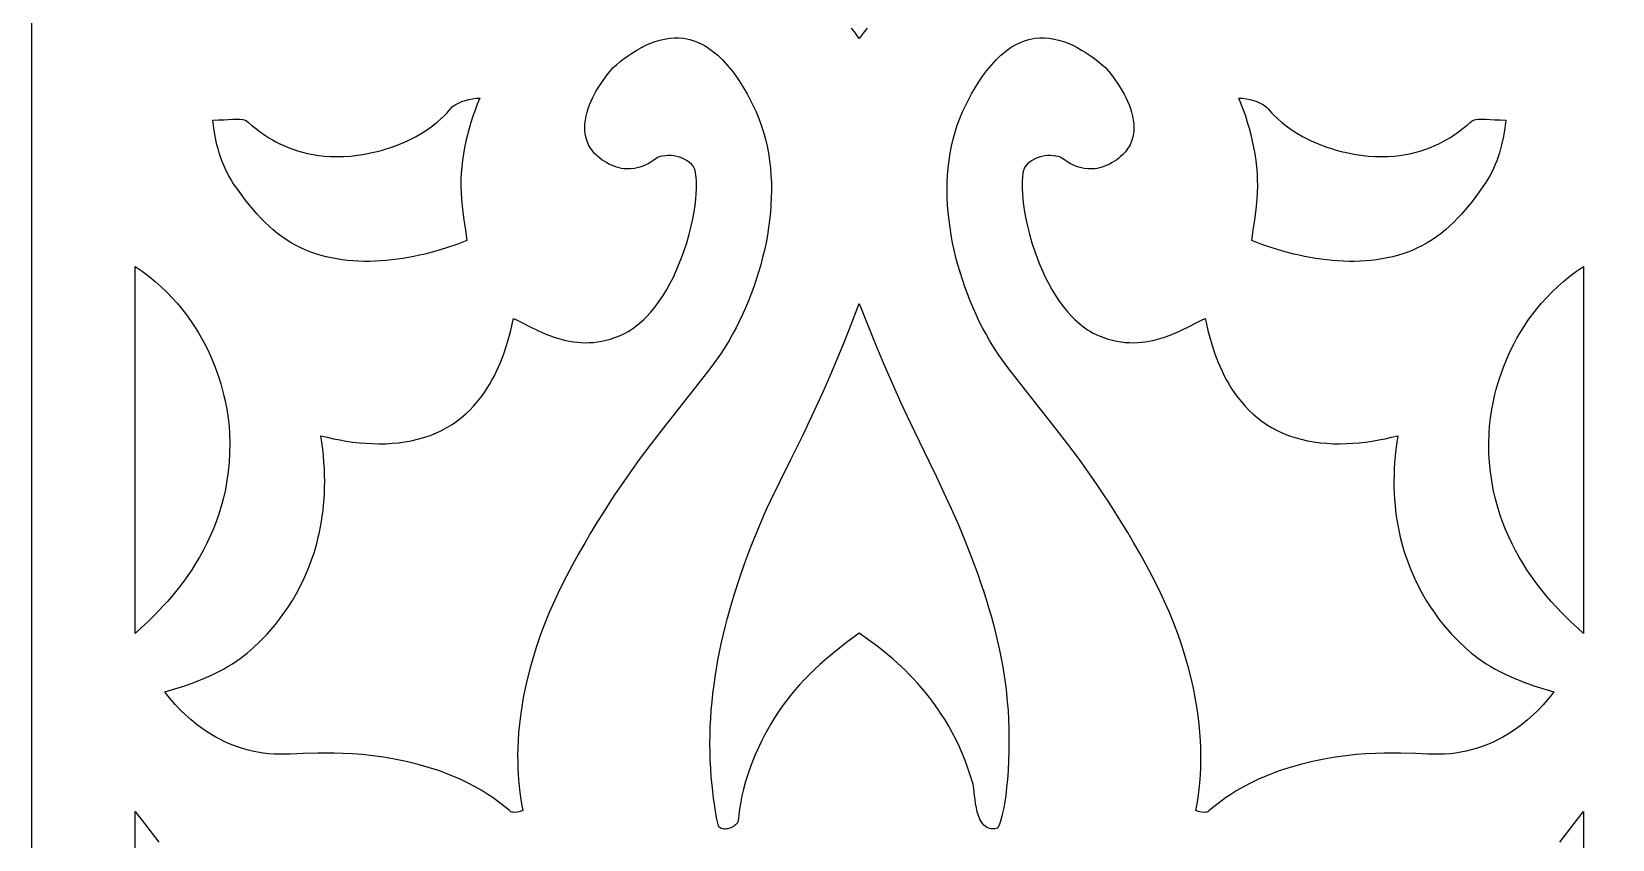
# Model space of a CAD drawing. Extents: x -375 to 375, y -1025 to 1025.
# Drawn here: x -270 to -193.6, y -707.9 to -668.9 of the extents above; entities that cross this region are included whole.
import ezdxf

# ---------------------------------------------------------------- set-up
doc = ezdxf.new("R2010")
doc.units = 0
doc.layers.add('LAYER_1', color=18, linetype='CONTINUOUS')
doc.layers.add('LAYER_2', color=174, linetype='CONTINUOUS')

msp = doc.modelspace()

# ---------------------------------------------------------------- linework, layer by layer
at = {"layer": 'LAYER_1'}
for points in [[(-246.726, -706.576), (-246.792, -706.568), (-246.836, -706.546), (-246.907, -706.494), (-247.133, -706.31), (-247.48, -706.041), (-247.701, -705.882), (-247.955, -705.71), (-248.244, -705.53), (-248.569, -705.343), (-248.93, -705.153), (-249.329, -704.963), (-249.767, -704.775), (-250.245, -704.594), (-250.5, -704.507), (-250.764, -704.422), (-251.04, -704.34), (-251.326, -704.262), (-251.903, -704.121), (-252.46, -704.006), (-252.997, -703.913), (-253.514, -703.842), (-254.011, -703.788), (-254.486, -703.751), (-254.94, -703.728), (-255.372, -703.716), (-255.781, -703.714), (-256.168, -703.719), (-256.872, -703.742), (-257.481, -703.766), (-257.991, -703.775), (-258.273, -703.765), (-258.548, -703.745), (-258.816, -703.714), (-259.076, -703.672), (-259.33, -703.622), (-259.576, -703.562), (-259.815, -703.494), (-260.047, -703.418), (-260.272, -703.335), (-260.49, -703.246), (-260.701, -703.15), (-260.905, -703.049), (-261.102, -702.943), (-261.292, -702.833), (-261.475, -702.719), (-261.651, -702.602), (-261.821, -702.482), (-261.984, -702.36), (-262.289, -702.113), (-262.567, -701.864), (-262.818, -701.619), (-263.043, -701.382), (-263.242, -701.157), (-263.415, -700.95), (-263.562, -700.764), (-263.078, -700.62), (-262.595, -700.463), (-262.117, -700.29), (-261.645, -700.1), (-261.413, -699.998), (-261.183, -699.89), (-260.957, -699.776), (-260.734, -699.657), (-260.514, -699.532), (-260.299, -699.4), (-260.087, -699.261), (-259.881, -699.115), (-259.775, -699.036), (-259.58, -698.883), (-259.311, -698.654), (-258.985, -698.349), (-258.804, -698.167), (-258.615, -697.966), (-258.419, -697.745), (-258.217, -697.504), (-258.013, -697.244), (-257.807, -696.964), (-257.601, -696.664), (-257.398, -696.343), (-257.199, -696.003), (-257.007, -695.642), (-256.822, -695.26), (-256.648, -694.858), (-256.485, -694.436), (-256.337, -693.992), (-256.268, -693.763), (-256.204, -693.528), (-256.144, -693.288), (-256.088, -693.042), (-256.038, -692.791), (-255.992, -692.535), (-255.952, -692.274), (-255.917, -692.008), (-255.889, -691.736), (-255.866, -691.458), (-255.85, -691.175), (-255.84, -690.887), (-255.837, -690.594), (-255.84, -690.295), (-255.851, -689.991), (-255.87, -689.681), (-255.896, -689.365), (-255.93, -689.045), (-255.973, -688.718), (-256.023, -688.387), (-255.72, -688.463), (-255.414, -688.532), (-255.104, -688.593), (-254.792, -688.647), (-254.478, -688.693), (-254.162, -688.729), (-253.846, -688.756), (-253.529, -688.772), (-253.212, -688.778), (-252.897, -688.773), (-252.582, -688.756), (-252.269, -688.727), (-251.959, -688.685), (-251.652, -688.629), (-251.348, -688.56), (-251.048, -688.475), (-250.747, -688.374), (-250.46, -688.258), (-250.187, -688.13), (-249.928, -687.991), (-249.682, -687.84), (-249.449, -687.68), (-249.229, -687.51), (-249.021, -687.332), (-248.825, -687.147), (-248.64, -686.955), (-248.467, -686.757), (-248.304, -686.553), (-248.151, -686.346), (-248.009, -686.136), (-247.876, -685.923), (-247.752, -685.708), (-247.637, -685.492), (-247.531, -685.277), (-247.432, -685.062), (-247.341, -684.849), (-247.258, -684.638), (-247.182, -684.431), (-247.048, -684.03), (-246.938, -683.652), (-246.848, -683.305), (-246.776, -682.994), (-246.717, -682.727), (-246.54, -682.808), (-246.34, -682.91), (-245.872, -683.152), (-245.606, -683.282), (-245.321, -683.412), (-245.017, -683.537), (-244.695, -683.651), (-244.357, -683.749), (-244.181, -683.79), (-244.002, -683.826), (-243.819, -683.855), (-243.633, -683.877), (-243.442, -683.892), (-243.249, -683.898), (-243.052, -683.894), (-242.852, -683.881), (-242.65, -683.858), (-242.444, -683.824), (-242.235, -683.778), (-242.024, -683.72), (-241.81, -683.65), (-241.594, -683.565), (-241.45, -683.5), (-241.308, -683.429), (-241.17, -683.352), (-241.036, -683.268), (-240.904, -683.179), (-240.776, -683.085), (-240.651, -682.985), (-240.529, -682.88), (-240.41, -682.771), (-240.295, -682.657), (-240.073, -682.417), (-239.863, -682.161), (-239.665, -681.892), (-239.478, -681.612), (-239.304, -681.323), (-239.14, -681.026), (-238.987, -680.724), (-238.845, -680.418), (-238.714, -680.11), (-238.593, -679.802), (-238.482, -679.497), (-238.34, -679.066), (-238.221, -678.657), (-238.122, -678.271), (-238.044, -677.909), (-237.982, -677.571), (-237.936, -677.257), (-237.904, -676.968), (-237.884, -676.705), (-237.874, -676.468), (-237.872, -676.258), (-237.876, -676.074), (-237.885, -675.919), (-237.91, -675.694), (-237.931, -675.587), (-237.95, -675.529), (-237.975, -675.474), (-238.037, -675.37), (-238.115, -675.275), (-238.208, -675.19), (-238.313, -675.114), (-238.429, -675.047), (-238.553, -674.99), (-238.684, -674.943), (-238.82, -674.907), (-238.959, -674.88), (-239.098, -674.864), (-239.237, -674.859), (-239.373, -674.865), (-239.504, -674.882), (-239.629, -674.911), (-239.745, -674.951), (-239.818, -675.003), (-239.973, -675.116), (-240.079, -675.184), (-240.203, -675.255), (-240.344, -675.324), (-240.501, -675.388), (-240.673, -675.441), (-240.86, -675.481), (-241.059, -675.503), (-241.164, -675.506), (-241.272, -675.503), (-241.382, -675.493), (-241.495, -675.477), (-241.611, -675.452), (-241.729, -675.42), (-241.85, -675.379), (-241.973, -675.329), (-242.098, -675.269), (-242.225, -675.199), (-242.337, -675.13), (-242.441, -675.058), (-242.539, -674.985), (-242.629, -674.91), (-242.713, -674.832), (-242.79, -674.753), (-242.861, -674.673), (-242.925, -674.59), (-242.983, -674.506), (-243.035, -674.421), (-243.082, -674.335), (-243.122, -674.247), (-243.158, -674.159), (-243.188, -674.069), (-243.233, -673.887), (-243.26, -673.703), (-243.269, -673.517), (-243.262, -673.33), (-243.24, -673.143), (-243.205, -672.956), (-243.159, -672.771), (-243.102, -672.588), (-243.036, -672.409), (-242.962, -672.233), (-242.883, -672.062), (-242.798, -671.897), (-242.71, -671.738), (-242.53, -671.442), (-242.354, -671.183), (-242.193, -670.965), (-242.058, -670.796), (-241.96, -670.682), (-241.911, -670.63), (-241.734, -670.473), (-241.55, -670.32), (-241.358, -670.171), (-241.16, -670.028), (-240.956, -669.892), (-240.746, -669.763), (-240.531, -669.644), (-240.313, -669.535), (-240.09, -669.438), (-239.865, -669.354), (-239.638, -669.285), (-239.408, -669.231), (-239.178, -669.193), (-238.947, -669.174), (-238.716, -669.174), (-238.486, -669.195), (-238.335, -669.221), (-238.185, -669.255), (-238.039, -669.298), (-237.895, -669.35), (-237.754, -669.409), (-237.616, -669.476), (-237.48, -669.55), (-237.347, -669.631), (-237.217, -669.718), (-237.089, -669.812), (-236.964, -669.912), (-236.842, -670.017), (-236.723, -670.127), (-236.606, -670.242), (-236.381, -670.486), (-236.168, -670.744), (-235.965, -671.015), (-235.774, -671.296), (-235.594, -671.584), (-235.426, -671.877), (-235.269, -672.171), (-235.123, -672.464), (-234.989, -672.753), (-234.855, -673.072), (-234.735, -673.398), (-234.629, -673.729), (-234.536, -674.065), (-234.457, -674.406), (-234.391, -674.751), (-234.338, -675.1), (-234.297, -675.452), (-234.268, -675.808), (-234.251, -676.165), (-234.246, -676.525), (-234.252, -676.887), (-234.269, -677.25), (-234.297, -677.613), (-234.335, -677.977), (-234.383, -678.341), (-234.441, -678.704), (-234.509, -679.067), (-234.586, -679.428), (-234.672, -679.787), (-234.766, -680.144), (-234.869, -680.498), (-234.98, -680.849), (-235.099, -681.196), (-235.225, -681.54), (-235.359, -681.879), (-235.499, -682.213), (-235.646, -682.542), (-235.799, -682.865), (-235.959, -683.182), (-236.124, -683.492), (-236.294, -683.796), (-236.42, -684.005), (-236.557, -684.22), (-236.707, -684.443), (-236.869, -684.672), (-237.224, -685.153), (-237.62, -685.666), (-238.519, -686.797), (-239.534, -688.084), (-240.075, -688.791), (-240.635, -689.545), (-241.208, -690.348), (-241.499, -690.768), (-241.792, -691.201), (-242.087, -691.647), (-242.382, -692.107), (-242.679, -692.581), (-242.975, -693.069), (-243.271, -693.572), (-243.567, -694.09), (-243.861, -694.622), (-244.153, -695.17), (-244.457, -695.768), (-244.734, -696.355), (-244.986, -696.929), (-245.215, -697.49), (-245.421, -698.039), (-245.605, -698.574), (-245.769, -699.095), (-245.913, -699.602), (-246.038, -700.095), (-246.147, -700.573), (-246.238, -701.035), (-246.315, -701.482), (-246.377, -701.912), (-246.426, -702.326), (-246.463, -702.723), (-246.489, -703.103), (-246.504, -703.465), (-246.511, -703.809), (-246.51, -704.134), (-246.503, -704.44), (-246.489, -704.727), (-246.471, -704.994), (-246.425, -705.468), (-246.373, -705.858), (-246.323, -706.161), (-246.265, -706.493), (-246.393, -706.537), (-246.525, -706.566), (-246.659, -706.578)], [(-213.475, -706.566), (-213.607, -706.537), (-213.734, -706.493), (-213.676, -706.161), (-213.627, -705.858), (-213.575, -705.468), (-213.529, -704.994), (-213.51, -704.727), (-213.497, -704.44), (-213.489, -704.134), (-213.488, -703.809), (-213.495, -703.465), (-213.511, -703.103), (-213.537, -702.723), (-213.574, -702.326), (-213.623, -701.912), (-213.685, -701.482), (-213.761, -701.035), (-213.853, -700.573), (-213.961, -700.095), (-214.087, -699.602), (-214.231, -699.095), (-214.394, -698.574), (-214.579, -698.039), (-214.784, -697.49), (-215.013, -696.929), (-215.266, -696.355), (-215.543, -695.768), (-215.846, -695.17), (-216.139, -694.622), (-216.433, -694.09), (-216.728, -693.572), (-217.025, -693.069), (-217.321, -692.581), (-217.617, -692.107), (-217.913, -691.647), (-218.207, -691.201), (-218.5, -690.768), (-218.791, -690.348), (-219.365, -689.545), (-219.924, -688.791), (-220.466, -688.084), (-221.481, -686.797), (-222.379, -685.666), (-222.775, -685.153), (-223.131, -684.672), (-223.292, -684.443), (-223.442, -684.22), (-223.58, -684.005), (-223.705, -683.796), (-223.876, -683.492), (-224.041, -683.182), (-224.2, -682.865), (-224.354, -682.542), (-224.501, -682.213), (-224.641, -681.879), (-224.774, -681.54), (-224.901, -681.196), (-225.019, -680.849), (-225.13, -680.498), (-225.233, -680.144), (-225.328, -679.787), (-225.414, -679.428), (-225.49, -679.067), (-225.558, -678.704), (-225.616, -678.341), (-225.665, -677.977), (-225.703, -677.613), (-225.73, -677.25), (-225.748, -676.887), (-225.754, -676.525), (-225.748, -676.165), (-225.731, -675.808), (-225.703, -675.452), (-225.662, -675.1), (-225.609, -674.751), (-225.542, -674.406), (-225.463, -674.065), (-225.371, -673.729), (-225.265, -673.398), (-225.144, -673.072), (-225.01, -672.753), (-224.876, -672.464), (-224.731, -672.171), (-224.574, -671.877), (-224.405, -671.584), (-224.226, -671.296), (-224.034, -671.015), (-223.832, -670.744), (-223.618, -670.486), (-223.393, -670.242), (-223.277, -670.127), (-223.157, -670.017), (-223.035, -669.912), (-222.911, -669.812), (-222.783, -669.718), (-222.653, -669.631), (-222.52, -669.55), (-222.384, -669.476), (-222.245, -669.409), (-222.104, -669.35), (-221.961, -669.298), (-221.814, -669.255), (-221.665, -669.221), (-221.513, -669.195), (-221.283, -669.174), (-221.052, -669.174), (-220.821, -669.193), (-220.591, -669.231), (-220.362, -669.285), (-220.134, -669.354), (-219.909, -669.438), (-219.687, -669.535), (-219.468, -669.644), (-219.254, -669.763), (-219.044, -669.892), (-218.839, -670.028), (-218.641, -670.171), (-218.45, -670.32), (-218.265, -670.473), (-218.089, -670.63), (-218.04, -670.682), (-217.942, -670.796), (-217.807, -670.965), (-217.645, -671.183), (-217.469, -671.442), (-217.289, -671.738), (-217.201, -671.897), (-217.117, -672.062), (-217.037, -672.233), (-216.964, -672.409), (-216.898, -672.588), (-216.841, -672.771), (-216.794, -672.956), (-216.759, -673.143), (-216.738, -673.33), (-216.731, -673.517), (-216.74, -673.703), (-216.766, -673.887), (-216.812, -674.069), (-216.842, -674.159), (-216.877, -674.247), (-216.918, -674.335), (-216.964, -674.421), (-217.017, -674.506), (-217.075, -674.59), (-217.139, -674.673), (-217.209, -674.753), (-217.286, -674.832), (-217.37, -674.91), (-217.461, -674.985), (-217.558, -675.058), (-217.663, -675.13), (-217.775, -675.199), (-217.902, -675.269), (-218.027, -675.329), (-218.15, -675.379), (-218.271, -675.42), (-218.389, -675.452), (-218.505, -675.477), (-218.618, -675.493), (-218.728, -675.503), (-218.835, -675.506), (-218.94, -675.503), (-219.14, -675.481), (-219.326, -675.441), (-219.498, -675.388), (-219.655, -675.324), (-219.796, -675.255), (-219.921, -675.184), (-220.027, -675.116), (-220.182, -675.003), (-220.255, -674.951), (-220.371, -674.911), (-220.495, -674.882), (-220.626, -674.865), (-220.762, -674.859), (-220.901, -674.864), (-221.041, -674.88), (-221.179, -674.907), (-221.315, -674.943), (-221.446, -674.99), (-221.571, -675.047), (-221.686, -675.114), (-221.791, -675.19), (-221.884, -675.275), (-221.963, -675.37), (-222.025, -675.474), (-222.049, -675.529), (-222.069, -675.587), (-222.09, -675.694), (-222.114, -675.919), (-222.123, -676.074), (-222.128, -676.258), (-222.126, -676.468), (-222.116, -676.705), (-222.095, -676.968), (-222.063, -677.257), (-222.017, -677.571), (-221.956, -677.909), (-221.877, -678.271), (-221.779, -678.657), (-221.66, -679.066), (-221.517, -679.497), (-221.406, -679.802), (-221.285, -680.11), (-221.154, -680.418), (-221.012, -680.724), (-220.86, -681.026), (-220.696, -681.323), (-220.521, -681.612), (-220.335, -681.892), (-220.137, -682.161), (-219.927, -682.417), (-219.705, -682.657), (-219.589, -682.771), (-219.471, -682.88), (-219.349, -682.985), (-219.224, -683.085), (-219.095, -683.179), (-218.964, -683.268), (-218.829, -683.352), (-218.691, -683.429), (-218.55, -683.5), (-218.405, -683.565), (-218.189, -683.65), (-217.975, -683.72), (-217.764, -683.778), (-217.556, -683.824), (-217.35, -683.858), (-217.147, -683.881), (-216.947, -683.894), (-216.751, -683.898), (-216.557, -683.892), (-216.367, -683.877), (-216.18, -683.855), (-215.997, -683.826), (-215.818, -683.79), (-215.643, -683.749), (-215.304, -683.651), (-214.982, -683.537), (-214.678, -683.412), (-214.393, -683.282), (-214.128, -683.152), (-213.66, -682.91), (-213.459, -682.808), (-213.282, -682.727), (-213.224, -682.994), (-213.151, -683.305), (-213.061, -683.652), (-212.951, -684.03), (-212.818, -684.431), (-212.741, -684.638), (-212.658, -684.849), (-212.567, -685.062), (-212.469, -685.277), (-212.362, -685.492), (-212.248, -685.708), (-212.124, -685.923), (-211.991, -686.136), (-211.848, -686.346), (-211.696, -686.553), (-211.533, -686.757), (-211.359, -686.955), (-211.175, -687.147), (-210.979, -687.332), (-210.771, -687.51), (-210.55, -687.68), (-210.318, -687.84), (-210.072, -687.991), (-209.813, -688.13), (-209.54, -688.258), (-209.253, -688.374), (-208.952, -688.475), (-208.652, -688.56), (-208.348, -688.629), (-208.04, -688.685), (-207.73, -688.727), (-207.417, -688.756), (-207.103, -688.773), (-206.787, -688.778), (-206.471, -688.772), (-206.154, -688.756), (-205.837, -688.729), (-205.522, -688.693), (-205.208, -688.647), (-204.896, -688.593), (-204.586, -688.532), (-204.279, -688.463), (-203.976, -688.387), (-204.027, -688.718), (-204.069, -689.045), (-204.103, -689.365), (-204.13, -689.681), (-204.148, -689.991), (-204.159, -690.295), (-204.163, -690.594), (-204.16, -690.887), (-204.15, -691.175), (-204.134, -691.458), (-204.111, -691.736), (-204.082, -692.008), (-204.048, -692.274), (-204.007, -692.535), (-203.962, -692.791), (-203.911, -693.042), (-203.856, -693.288), (-203.796, -693.528), (-203.731, -693.763), (-203.663, -693.992), (-203.514, -694.436), (-203.352, -694.858), (-203.177, -695.26), (-202.993, -695.642), (-202.8, -696.003), (-202.602, -696.343), (-202.398, -696.664), (-202.193, -696.964), (-201.987, -697.244), (-201.782, -697.504), (-201.581, -697.745), (-201.384, -697.966), (-201.195, -698.167), (-201.015, -698.349), (-200.688, -698.654), (-200.42, -698.883), (-200.225, -699.036), (-200.119, -699.115), (-199.912, -699.261), (-199.701, -699.4), (-199.485, -699.532), (-199.266, -699.657), (-199.043, -699.776), (-198.816, -699.89), (-198.586, -699.998), (-198.354, -700.1), (-197.882, -700.29), (-197.404, -700.463), (-196.922, -700.62), (-196.437, -700.764), (-196.584, -700.95), (-196.757, -701.157), (-196.956, -701.382), (-197.181, -701.619), (-197.433, -701.864), (-197.711, -702.113), (-198.016, -702.36), (-198.179, -702.482), (-198.348, -702.602), (-198.524, -702.719), (-198.708, -702.833), (-198.898, -702.943), (-199.095, -703.049), (-199.299, -703.15), (-199.51, -703.246), (-199.728, -703.335), (-199.953, -703.418), (-200.185, -703.494), (-200.424, -703.562), (-200.67, -703.622), (-200.923, -703.672), (-201.184, -703.714), (-201.452, -703.745), (-201.726, -703.765), (-202.009, -703.775), (-202.519, -703.766), (-203.127, -703.742), (-203.831, -703.719), (-204.218, -703.714), (-204.628, -703.716), (-205.06, -703.728), (-205.514, -703.751), (-205.989, -703.788), (-206.485, -703.842), (-207.002, -703.913), (-207.54, -704.006), (-208.097, -704.121), (-208.674, -704.262), (-208.96, -704.34), (-209.235, -704.422), (-209.5, -704.507), (-209.754, -704.594), (-210.232, -704.775), (-210.67, -704.963), (-211.069, -705.153), (-211.431, -705.343), (-211.755, -705.53), (-212.044, -705.71), (-212.299, -705.882), (-212.52, -706.041), (-212.866, -706.31), (-213.093, -706.494), (-213.164, -706.546), (-213.208, -706.568), (-213.274, -706.576), (-213.341, -706.578)], [(-253.937, -679.968), (-254.204, -679.96), (-254.469, -679.944), (-254.732, -679.921), (-254.994, -679.889), (-255.253, -679.849), (-255.509, -679.801), (-255.763, -679.744), (-256.014, -679.678), (-256.262, -679.603), (-256.506, -679.518), (-256.746, -679.424), (-256.983, -679.32), (-257.214, -679.205), (-257.449, -679.076), (-257.677, -678.935), (-257.898, -678.783), (-258.113, -678.621), (-258.323, -678.45), (-258.526, -678.27), (-258.724, -678.083), (-258.916, -677.889), (-259.102, -677.688), (-259.283, -677.482), (-259.46, -677.271), (-259.631, -677.056), (-259.959, -676.617), (-260.269, -676.17), (-260.375, -676.003), (-260.475, -675.832), (-260.568, -675.656), (-260.654, -675.476), (-260.733, -675.293), (-260.807, -675.106), (-260.874, -674.917), (-260.935, -674.724), (-260.991, -674.53), (-261.041, -674.334), (-261.126, -673.939), (-261.191, -673.541), (-261.238, -673.144), (-260.966, -673.14), (-260.714, -673.129), (-260.276, -673.105), (-260.091, -673.099), (-259.929, -673.1), (-259.792, -673.114), (-259.732, -673.127), (-259.679, -673.144), (-259.62, -673.184), (-259.519, -673.269), (-259.375, -673.392), (-259.188, -673.544), (-258.957, -673.718), (-258.683, -673.905), (-258.53, -674.001), (-258.366, -674.097), (-258.192, -674.192), (-258.006, -674.286), (-257.809, -674.377), (-257.602, -674.464), (-257.383, -674.546), (-257.154, -674.623), (-256.914, -674.692), (-256.663, -674.754), (-256.4, -674.807), (-256.127, -674.85), (-255.843, -674.882), (-255.548, -674.903), (-255.242, -674.91), (-254.925, -674.904), (-254.597, -674.882), (-254.257, -674.845), (-253.907, -674.791), (-253.546, -674.718), (-253.293, -674.658), (-253.05, -674.594), (-252.817, -674.525), (-252.594, -674.451), (-252.381, -674.375), (-252.177, -674.295), (-251.982, -674.212), (-251.796, -674.127), (-251.452, -673.953), (-251.142, -673.774), (-250.865, -673.594), (-250.62, -673.417), (-250.407, -673.246), (-250.223, -673.085), (-250.067, -672.936), (-249.938, -672.804), (-249.757, -672.602), (-249.669, -672.506), (-249.525, -672.407), (-249.372, -672.322), (-249.21, -672.251), (-249.042, -672.193), (-248.87, -672.149), (-248.695, -672.116), (-248.519, -672.095), (-248.345, -672.086), (-248.46, -672.373), (-248.569, -672.664), (-248.672, -672.958), (-248.768, -673.256), (-248.856, -673.557), (-248.937, -673.86), (-249.01, -674.165), (-249.074, -674.472), (-249.129, -674.781), (-249.174, -675.091), (-249.21, -675.401), (-249.236, -675.712), (-249.251, -676.023), (-249.255, -676.334), (-249.248, -676.643), (-249.229, -676.952), (-249.177, -677.456), (-249.11, -677.959), (-249.038, -678.46), (-248.969, -678.962), (-249.456, -679.149), (-249.957, -679.321), (-250.469, -679.476), (-250.991, -679.614), (-251.255, -679.675), (-251.521, -679.731), (-251.788, -679.782), (-252.056, -679.828), (-252.324, -679.867), (-252.594, -679.9), (-252.863, -679.927), (-253.132, -679.948), (-253.401, -679.961), (-253.67, -679.968)], [(-206.598, -679.961), (-206.867, -679.948), (-207.137, -679.927), (-207.406, -679.9), (-207.675, -679.867), (-207.944, -679.828), (-208.212, -679.782), (-208.479, -679.731), (-208.744, -679.675), (-209.008, -679.614), (-209.53, -679.476), (-210.043, -679.321), (-210.544, -679.149), (-211.031, -678.962), (-210.961, -678.46), (-210.889, -677.959), (-210.823, -677.456), (-210.771, -676.952), (-210.752, -676.643), (-210.745, -676.334), (-210.749, -676.023), (-210.764, -675.712), (-210.79, -675.401), (-210.825, -675.091), (-210.871, -674.781), (-210.926, -674.472), (-210.99, -674.165), (-211.062, -673.86), (-211.143, -673.557), (-211.232, -673.256), (-211.327, -672.958), (-211.43, -672.664), (-211.539, -672.373), (-211.655, -672.086), (-211.48, -672.095), (-211.305, -672.116), (-211.13, -672.149), (-210.957, -672.193), (-210.789, -672.251), (-210.628, -672.322), (-210.474, -672.407), (-210.33, -672.506), (-210.243, -672.602), (-210.061, -672.804), (-209.933, -672.936), (-209.777, -673.085), (-209.593, -673.246), (-209.379, -673.417), (-209.135, -673.594), (-208.858, -673.774), (-208.548, -673.953), (-208.203, -674.127), (-208.018, -674.212), (-207.823, -674.295), (-207.619, -674.375), (-207.405, -674.451), (-207.182, -674.525), (-206.949, -674.594), (-206.707, -674.658), (-206.454, -674.718), (-206.093, -674.791), (-205.742, -674.845), (-205.403, -674.882), (-205.075, -674.904), (-204.758, -674.91), (-204.451, -674.903), (-204.156, -674.882), (-203.872, -674.85), (-203.599, -674.807), (-203.337, -674.754), (-203.086, -674.692), (-202.845, -674.623), (-202.616, -674.546), (-202.398, -674.464), (-202.19, -674.377), (-201.994, -674.286), (-201.808, -674.192), (-201.633, -674.097), (-201.469, -674.001), (-201.316, -673.905), (-201.042, -673.718), (-200.812, -673.544), (-200.625, -673.392), (-200.48, -673.269), (-200.379, -673.184), (-200.321, -673.144), (-200.268, -673.127), (-200.208, -673.114), (-200.07, -673.1), (-199.909, -673.099), (-199.723, -673.105), (-199.285, -673.129), (-199.034, -673.14), (-198.761, -673.144), (-198.809, -673.541), (-198.874, -673.939), (-198.959, -674.334), (-199.009, -674.53), (-199.064, -674.724), (-199.126, -674.917), (-199.193, -675.106), (-199.266, -675.293), (-199.346, -675.476), (-199.432, -675.656), (-199.524, -675.832), (-199.624, -676.003), (-199.731, -676.17), (-200.041, -676.617), (-200.369, -677.056), (-200.54, -677.271), (-200.716, -677.482), (-200.897, -677.688), (-201.084, -677.889), (-201.276, -678.083), (-201.474, -678.27), (-201.677, -678.45), (-201.886, -678.621), (-202.102, -678.783), (-202.323, -678.935), (-202.551, -679.076), (-202.785, -679.205), (-203.017, -679.32), (-203.253, -679.424), (-203.493, -679.518), (-203.737, -679.603), (-203.985, -679.678), (-204.236, -679.744), (-204.49, -679.801), (-204.747, -679.849), (-205.006, -679.889), (-205.267, -679.921), (-205.531, -679.944), (-205.796, -679.96), (-206.062, -679.968), (-206.33, -679.968)], [(-265, -680.216), (-264.661, -680.45), (-264.339, -680.691), (-264.033, -680.94), (-263.743, -681.195), (-263.468, -681.457), (-263.209, -681.723), (-262.965, -681.994), (-262.734, -682.269), (-262.518, -682.547), (-262.315, -682.827), (-262.126, -683.11), (-261.948, -683.393), (-261.784, -683.678), (-261.631, -683.962), (-261.489, -684.245), (-261.359, -684.526), (-261.239, -684.806), (-261.129, -685.082), (-261.029, -685.355), (-260.939, -685.624), (-260.858, -685.888), (-260.785, -686.146), (-260.72, -686.399), (-260.663, -686.644), (-260.613, -686.882), (-260.57, -687.111), (-260.504, -687.543), (-260.46, -687.934), (-260.436, -688.278), (-260.423, -688.757), (-260.43, -689.225), (-260.456, -689.681), (-260.5, -690.126), (-260.561, -690.559), (-260.638, -690.98), (-260.731, -691.39), (-260.837, -691.789), (-260.957, -692.176), (-261.088, -692.551), (-261.231, -692.915), (-261.384, -693.268), (-261.546, -693.609), (-261.716, -693.939), (-261.893, -694.258), (-262.076, -694.565), (-262.263, -694.86), (-262.455, -695.145), (-262.65, -695.418), (-262.847, -695.679), (-263.045, -695.929), (-263.243, -696.168), (-263.44, -696.396), (-263.635, -696.612), (-264.015, -697.01), (-264.374, -697.364), (-264.705, -697.672), (-265, -697.936)], [(-195.294, -697.672), (-195.625, -697.364), (-195.985, -697.01), (-196.364, -696.612), (-196.559, -696.396), (-196.756, -696.168), (-196.954, -695.929), (-197.152, -695.679), (-197.349, -695.418), (-197.544, -695.145), (-197.736, -694.86), (-197.924, -694.565), (-198.107, -694.258), (-198.284, -693.939), (-198.454, -693.609), (-198.616, -693.268), (-198.768, -692.915), (-198.911, -692.551), (-199.043, -692.176), (-199.162, -691.789), (-199.269, -691.39), (-199.361, -690.98), (-199.439, -690.559), (-199.5, -690.126), (-199.544, -689.681), (-199.57, -689.225), (-199.577, -688.757), (-199.564, -688.278), (-199.539, -687.934), (-199.496, -687.543), (-199.429, -687.111), (-199.386, -686.882), (-199.337, -686.644), (-199.28, -686.399), (-199.215, -686.146), (-199.142, -685.888), (-199.061, -685.624), (-198.97, -685.355), (-198.87, -685.082), (-198.761, -684.806), (-198.641, -684.526), (-198.51, -684.245), (-198.369, -683.962), (-198.216, -683.678), (-198.051, -683.393), (-197.874, -683.11), (-197.684, -682.827), (-197.481, -682.547), (-197.265, -682.269), (-197.035, -681.994), (-196.79, -681.723), (-196.531, -681.457), (-196.257, -681.195), (-195.967, -680.94), (-195.661, -680.691), (-195.339, -680.45), (-195, -680.217), (-195, -697.935)], [(-236.549, -707.382), (-236.612, -707.372), (-236.67, -707.354), (-236.723, -707.327), (-236.77, -707.291), (-236.782, -707.272), (-236.798, -707.234), (-236.836, -707.106), (-236.883, -706.907), (-236.935, -706.637), (-236.99, -706.297), (-237.046, -705.887), (-237.102, -705.408), (-237.154, -704.86), (-237.183, -704.459), (-237.204, -704.058), (-237.215, -703.656), (-237.219, -703.254), (-237.214, -702.852), (-237.201, -702.449), (-237.181, -702.046), (-237.152, -701.643), (-237.116, -701.24), (-237.073, -700.837), (-237.022, -700.435), (-236.965, -700.033), (-236.9, -699.632), (-236.829, -699.231), (-236.752, -698.832), (-236.668, -698.433), (-236.579, -698.035), (-236.483, -697.638), (-236.382, -697.243), (-236.275, -696.849), (-236.163, -696.456), (-236.046, -696.065), (-235.796, -695.289), (-235.529, -694.52), (-235.244, -693.76), (-234.944, -693.01), (-234.63, -692.27), (-234.463, -691.899), (-234.272, -691.495), (-233.826, -690.585), (-233.305, -689.536), (-232.72, -688.341), (-232.408, -687.687), (-232.085, -686.996), (-231.753, -686.265), (-231.412, -685.494), (-231.065, -684.684), (-230.713, -683.832), (-230.357, -682.939), (-230, -682.004), (-229.627, -682.976), (-229.238, -683.941), (-228.834, -684.901), (-228.417, -685.855), (-227.988, -686.804), (-227.548, -687.748), (-227.098, -688.686), (-226.64, -689.62), (-226.271, -690.376), (-225.909, -691.139), (-225.556, -691.911), (-225.214, -692.691), (-224.886, -693.477), (-224.574, -694.271), (-224.279, -695.07), (-224.139, -695.473), (-224.004, -695.876), (-223.874, -696.281), (-223.751, -696.688), (-223.633, -697.095), (-223.522, -697.504), (-223.417, -697.914), (-223.32, -698.326), (-223.229, -698.738), (-223.145, -699.152), (-223.069, -699.566), (-223.002, -699.981), (-222.942, -700.398), (-222.89, -700.815), (-222.848, -701.233), (-222.814, -701.652), (-222.79, -702.071), (-222.774, -702.491), (-222.767, -703.056), (-222.771, -703.588), (-222.786, -704.086), (-222.81, -704.552), (-222.842, -704.983), (-222.88, -705.379), (-222.924, -705.741), (-222.972, -706.067), (-223.023, -706.358), (-223.075, -706.612), (-223.127, -706.829), (-223.178, -707.009), (-223.226, -707.152), (-223.271, -707.256), (-223.31, -707.322), (-223.328, -707.34), (-223.343, -707.349), (-223.445, -707.368), (-223.54, -707.375), (-223.629, -707.37), (-223.711, -707.354), (-223.787, -707.328), (-223.857, -707.291), (-223.922, -707.246), (-223.982, -707.193), (-224.036, -707.132), (-224.086, -707.064), (-224.131, -706.989), (-224.172, -706.91), (-224.243, -706.736), (-224.3, -706.549), (-224.344, -706.354), (-224.38, -706.155), (-224.407, -705.96), (-224.429, -705.773), (-224.465, -705.447), (-224.483, -705.319), (-224.504, -705.221), (-224.621, -704.827), (-224.748, -704.446), (-224.885, -704.077), (-225.029, -703.721), (-225.182, -703.376), (-225.341, -703.044), (-225.507, -702.723), (-225.679, -702.414), (-225.856, -702.117), (-226.038, -701.83), (-226.224, -701.555), (-226.414, -701.29), (-226.606, -701.035), (-226.801, -700.791), (-226.997, -700.557), (-227.195, -700.333), (-227.393, -700.119), (-227.59, -699.914), (-227.787, -699.718), (-227.983, -699.531), (-228.367, -699.184), (-228.739, -698.871), (-229.093, -698.589), (-229.424, -698.338), (-230, -697.92), (-230.557, -698.331), (-231.107, -698.759), (-231.377, -698.98), (-231.643, -699.206), (-231.904, -699.437), (-232.161, -699.674), (-232.411, -699.916), (-232.656, -700.165), (-232.893, -700.419), (-233.123, -700.68), (-233.344, -700.947), (-233.557, -701.221), (-233.76, -701.502), (-233.953, -701.79), (-234.126, -702.065), (-234.288, -702.334), (-234.439, -702.598), (-234.579, -702.857), (-234.709, -703.109), (-234.83, -703.356), (-234.942, -703.597), (-235.044, -703.831), (-235.225, -704.279), (-235.374, -704.7), (-235.496, -705.091), (-235.594, -705.451), (-235.67, -705.779), (-235.727, -706.072), (-235.77, -706.329), (-235.8, -706.549), (-235.837, -706.87), (-235.85, -706.968), (-235.863, -707.022), (-235.892, -707.076), (-235.93, -707.126), (-235.976, -707.174), (-236.028, -707.218), (-236.085, -707.258), (-236.147, -707.293), (-236.212, -707.323), (-236.279, -707.348), (-236.348, -707.366), (-236.416, -707.379), (-236.484, -707.384)]]:
    msp.add_lwpolyline(points, close=True, dxfattribs=at)
for points in [[(-229.616, -668.705), (-229.81, -668.953), (-230, -669.204), (-230.189, -668.953), (-230.383, -668.705)], [(-265, -723.796), (-265, -706.538), (-264.551, -707.118), (-263.856, -708.01)], [(-196.143, -708.01), (-195.448, -707.118), (-195, -706.539), (-195, -723.795)]]:
    msp.add_lwpolyline(points, dxfattribs=at)
at = {"layer": 'LAYER_2'}
msp.add_lwpolyline([(-270, 940), (-270, -940), (270, -940), (270, 940)], close=True, dxfattribs=at)

doc.saveas('drawing.dxf')
